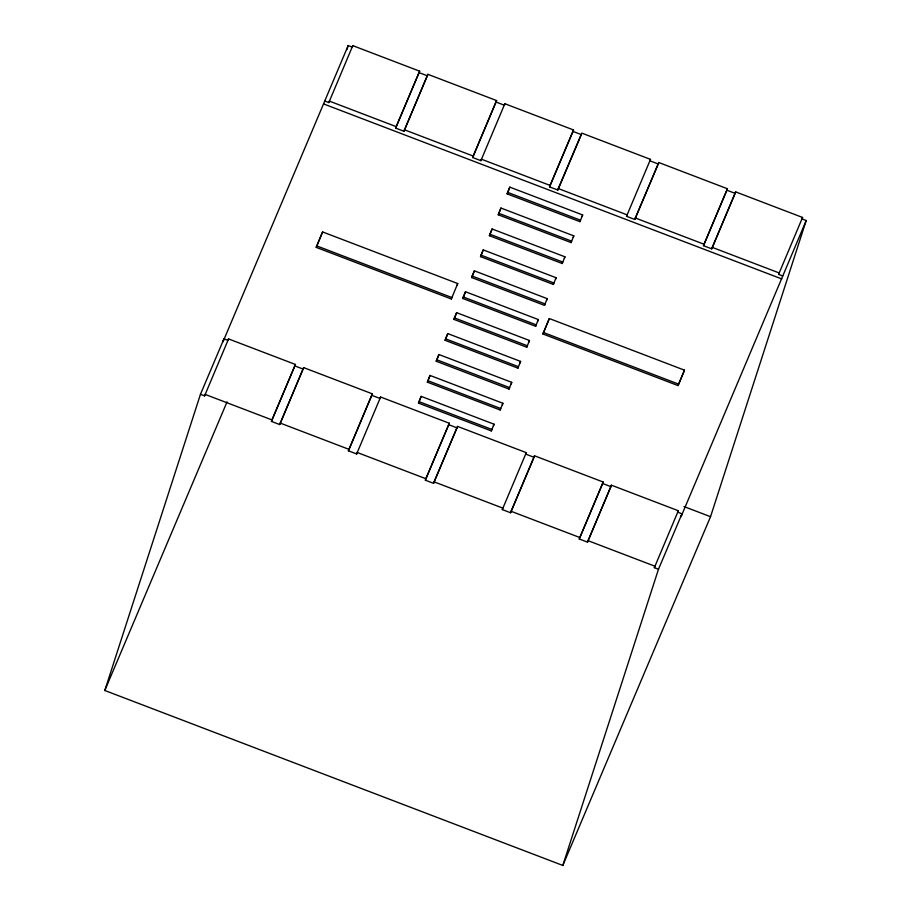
<?xml version="1.0" encoding="UTF-8"?>
<svg xmlns="http://www.w3.org/2000/svg" width="911" height="911" viewBox="0 0 911 911"><rect width="100%" height="100%" fill="white"/><g stroke="black" fill="none" stroke-linecap="round" stroke-linejoin="round"><path stroke-width="1.37" d="M634.773 219.449L658.266 164.003L650.021 160.848L650.5 159.368L581.799 133.12L558.306 188.566L627.007 214.814L626.529 216.306L634.773 219.449L658.744 162.511L727.445 188.759L703.474 245.697L711.719 248.84L735.689 191.902L802.557 217.456L802.079 218.936L806.201 220.519L710.534 516.708L562.816 865.45L104.799 690.481L200.466 394.292L223.958 338.835L228.08 340.407L228.559 338.926L295.426 364.468L271.455 421.406L279.7 424.56L303.67 367.623L372.371 393.859L348.412 450.797L356.656 453.951L380.616 397.014L449.317 423.251L425.357 480.199L433.602 483.342L457.561 426.405L526.273 452.653L525.784 454.133L534.028 457.288L510.547 512.734L502.303 509.591L502.781 508.099L434.08 481.851L457.561 426.405M200.466 394.292L204.588 395.864L205.066 394.372L271.945 419.914L271.455 421.406M223.958 338.835L222.99 341.819L348.184 45.55L352.306 47.121L352.785 45.641L419.652 71.183L395.693 128.121L403.937 131.264L427.897 74.326L496.609 100.574L472.638 157.512L480.883 160.666L504.853 103.729L573.554 129.966L549.584 186.903L557.828 190.057L581.32 134.612L573.076 131.457M324.692 100.996L328.814 102.579L329.304 101.087L396.171 126.629L395.693 128.121M346.875 49.604L348.184 45.55M457.721 283.549L451.321 298.979L316.208 247.371L322.596 231.929L457.721 283.549L457.231 285.029M322.596 231.929L316.208 247.371M279.7 424.56L303.67 367.623M403.937 131.264L427.897 74.326M348.412 450.797L372.371 393.859M356.656 453.951L357.135 452.46L425.836 478.708L425.357 480.199M380.616 397.014L380.138 398.506L371.893 395.351M472.638 157.512L496.609 100.574M480.883 160.666L481.361 159.174L550.062 185.423L549.584 186.903M504.853 103.729L504.364 105.209L496.119 102.066M451.321 298.979L451.81 297.498L316.686 245.879M494.013 424.196L491.314 430.914L418.491 403.095L421.178 396.376L494.013 424.196L493.523 425.688M421.178 396.376L418.491 403.095M502.872 403.266L500.173 409.984L427.35 382.164L430.049 375.446L502.872 403.266L502.394 404.757M430.049 375.446L427.35 382.164M511.731 382.347L509.033 389.065L436.21 361.246L438.908 354.527L511.731 382.347L511.253 383.838M438.908 354.527L436.21 361.246M520.602 361.416L517.904 368.135L445.08 340.315L447.768 333.597L520.602 361.416L520.113 362.908M447.768 333.597L445.08 340.315M529.462 340.498L526.763 347.216L453.94 319.397L456.639 312.678L529.462 340.498L528.984 341.978M456.639 312.678L453.94 319.397M538.321 319.567L535.622 326.286L462.799 298.466L465.498 291.748L538.321 319.567L537.843 321.059M465.498 291.748L462.799 298.466M547.192 298.649L544.493 305.367L471.67 277.548L474.358 270.829L547.192 298.649L546.702 300.129M474.358 270.829L471.67 277.548M556.052 277.718L553.353 284.437L480.53 256.617L483.229 249.899L556.052 277.718L555.573 279.21M483.229 249.899L480.53 256.617M564.911 256.8L562.212 263.518L489.389 235.698L492.088 228.98L564.911 256.8L564.433 258.28M492.088 228.98L489.389 235.698M573.782 235.869L571.083 242.588L498.26 214.768L500.948 208.05L573.782 235.869L573.292 237.361M500.948 208.05L498.26 214.768M582.641 214.95L579.943 221.669L507.12 193.849L509.818 187.131L582.641 214.95L582.163 216.431M509.818 187.131L507.12 193.849M433.602 483.342L434.08 481.851M557.828 190.057L558.306 188.566M491.314 430.914L491.792 429.423L418.969 401.603M500.173 409.984L500.651 408.504L427.828 380.684M509.033 389.065L509.522 387.574L436.699 359.754M517.904 368.135L518.382 366.655L445.559 338.835M526.763 347.216L527.241 345.724L454.418 317.905M535.622 326.286L536.112 324.806L463.278 296.986M544.493 305.367L544.972 303.875L472.149 276.056M553.353 284.437L553.831 282.957L481.008 255.137M562.212 263.518L562.702 262.026L489.867 234.207M571.083 242.588L571.561 241.108L498.738 213.288M542.933 333.973L549.322 318.543L684.434 370.151L683.956 371.642L678.046 385.592L542.933 333.973L549.322 318.543M579.943 221.669L580.421 220.177L507.598 192.358M510.547 512.734L534.518 455.796L603.219 482.044L579.248 538.982L587.493 542.136L611.463 485.199L678.331 510.741L677.852 512.221L681.975 513.804L681.007 516.788L806.201 220.519M534.028 457.288L534.518 455.796M658.266 164.003L658.744 162.511M579.248 538.982L603.219 482.044M587.493 542.136L611.463 485.199M703.474 245.697L727.445 188.759M711.719 248.84L735.689 191.902M678.046 385.592L684.434 370.151M562.816 865.45L658.482 569.25L654.36 567.678L654.85 566.186L587.971 540.644M782.72 275.965L778.598 274.393L779.076 272.901L712.208 247.359M204.588 395.864L228.559 338.926M328.814 102.579L352.785 45.641M104.799 690.481L227.067 401.831M271.945 419.914L295.426 364.468M396.171 126.629L419.652 71.183M425.836 478.708L449.317 423.251M550.062 185.423L573.554 129.966M502.303 509.591L526.273 452.653M626.529 216.306L650.5 159.368M654.36 567.678L678.331 510.741M778.598 274.393L802.557 217.456M658.482 569.25L681.975 513.804M419.174 72.675L427.418 75.818M726.967 190.251L735.211 193.394M404.416 129.783L473.116 156.02M635.252 217.957L703.964 244.205M323.735 103.979L781.752 278.937M543.411 332.492L678.524 384.1M683.979 506.562L710.534 516.708M294.948 365.96L303.192 369.103M448.838 424.742L457.083 427.897M602.74 483.536L610.985 486.679M280.189 423.068L348.89 449.317M511.025 511.253L579.726 537.49"/></g></svg>
